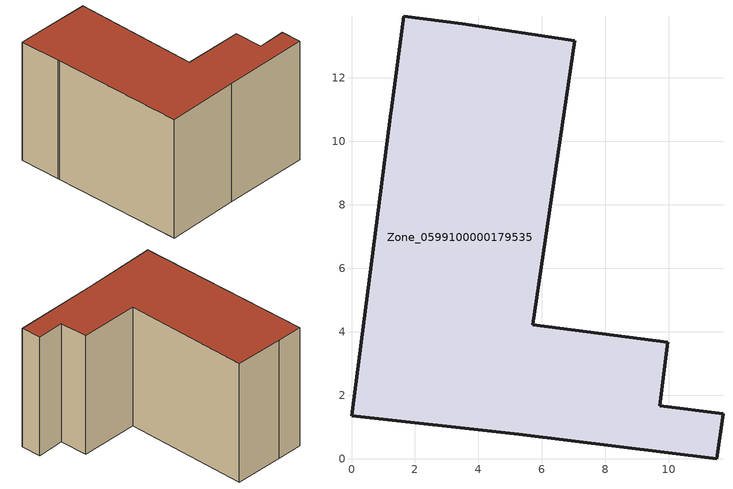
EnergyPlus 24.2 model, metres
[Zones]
Zone_0599100000179535
 floor ground (C_G): 0,1.35 1.24,10.88 1.25,10.98 1.64,13.93 3.48,13.69 7.03,13.16 5.7,4.22 9.96,3.67 9.7,1.66 11.7,1.42 11.51,0 5.26,0.77 z0
 wall outside (C_F): 0,1.35 5.26,0.77 11.51,0 11.7,1.42 9.7,1.66 9.96,3.67 5.7,4.22 7.03,13.16 3.48,13.69 1.64,13.93 1.25,10.98 1.24,10.88 0,1.35 z0:8.79
 roof outside (C_R): 1.24,10.88 0,1.35 5.26,0.77 11.51,0 11.7,1.42 9.7,1.66 9.96,3.67 5.7,4.22 7.03,13.16 3.48,13.69 1.64,13.93 1.25,10.98 z8.79
[BUILDING]
Pand.0599100000179535: North Axis=0; Terrain=City; Loads Convergence Tolerance Value=0.04; Temperature Convergence Tolerance Value=0.4; Solar Distribution=FullExterior; Maximum Number of Warmup Days=25; Minimum Number of Warmup Days=1
[Site:Location]
Rotterdam.The.Hague.AP_ZH_NLD Design_Conditions: Latitude=51.96; Longitude=4.45; Time Zone=1; Elevation=-4.5
[SITE:GROUNDTEMPERATURE:BUILDINGSURFACE]
18, 18, 18, 18, 18, 18, 18, 18, 18, 18, 18, 18
[MATERIAL] Thermal Absorptance=0.9; Solar Absorptance=0.7; Visible Absorptance=0.7
Name | Roughness | Thickness | Conductivity | Density | Specific Heat
G.D.1965 | MediumSmooth | 0.15 | 1 | 540 | 1210
F.D.1965 | Rough | 0.3 | 0.857143 | 1920 | 840
R.D.1965 | MediumRough | 0.2 | 0.08 | 1500 | 1000
[CONSTRUCTION]
C_G: G.D.1965
C_F: F.D.1965
C_R: R.D.1965
[ZONE]
Zone_0599100000179535: Type=1; Multiplier=1; Ceiling Height=Autocalculate; Volume=Autocalculate; Floor Area=autocalculate; Part of Total Floor Area=Yes
[ZONEINFILTRATION:DESIGNFLOWRATE]
Infil_Zone_0599100000179535: Zone or ZoneList or Space or SpaceList=Zone_0599100000179535; Schedule=AlwaysOn; Design Flow Rate Calculation Method=Flow/Area; Flow Rate per Floor Area=0.0042; Constant Term Coefficient=1; Temperature Term Coefficient=0; Velocity Term Coefficient=0; Velocity Squared Term Coefficient=0
[HVACTEMPLATE:ZONE:IDEALLOADSAIRSYSTEM]
Zone_0599100000179535: Maximum Heating Supply Air Temperature=50; Minimum Cooling Supply Air Temperature=13; Maximum Heating Supply Air Humidity Ratio=0.0156; Minimum Cooling Supply Air Humidity Ratio=0.0077; Heating Limit=NoLimit; Cooling Limit=NoLimit; Dehumidification Control Type=ConstantSensibleHeatRatio; Cooling Sensible Heat Ratio=0.7; Dehumidification Setpoint=60; Humidification Control Type=None; Humidification Setpoint=30; Outdoor Air Method=None; Outdoor Air Flow Rate per Person=0.00944; Outdoor Air Flow Rate per Zone Floor Area=0; Outdoor Air Flow Rate per Zone=0; Demand Controlled Ventilation Type=None; Outdoor Air Economizer Type=NoEconomizer; Heat Recovery Type=None; Sensible Heat Recovery Effectiveness=0.7; Latent Heat Recovery Effectiveness=0.65
[ZONECONTROL:THERMOSTAT]
ThermostatControl_Zone_0599100000179535: Zone or ZoneList=Zone_0599100000179535; Control Type Schedule=DualSetpointControlType; Control 1=Thermostat_Zone_0599100000179535; Temperature Difference Between Cutout And Setpoint=0
[THERMOSTATSETPOINT:DUALSETPOINT]
Thermostat_Zone_0599100000179535: Heating Setpoint Temperature Schedule=HeatingSetpoint_Zone_0599100000179535; Cooling Setpoint Temperature Schedule=CoolingSetpoint_Zone_0599100000179535
[SCHEDULE:COMPACT]
HeatingSetpoint_Zone_0599100000179535: Through: 12/31, For: AllDays, Until: 24:00, 21
CoolingSetpoint_Zone_0599100000179535: Through: 12/31, For: AllDays, Until: 24:00, 24
DualSetpointControlType: Through: 12/31, For: AllDays, Until: 24:00, 4
AlwaysOn: Through: 12/31, For: AllDays, Until: 24:00, 1
